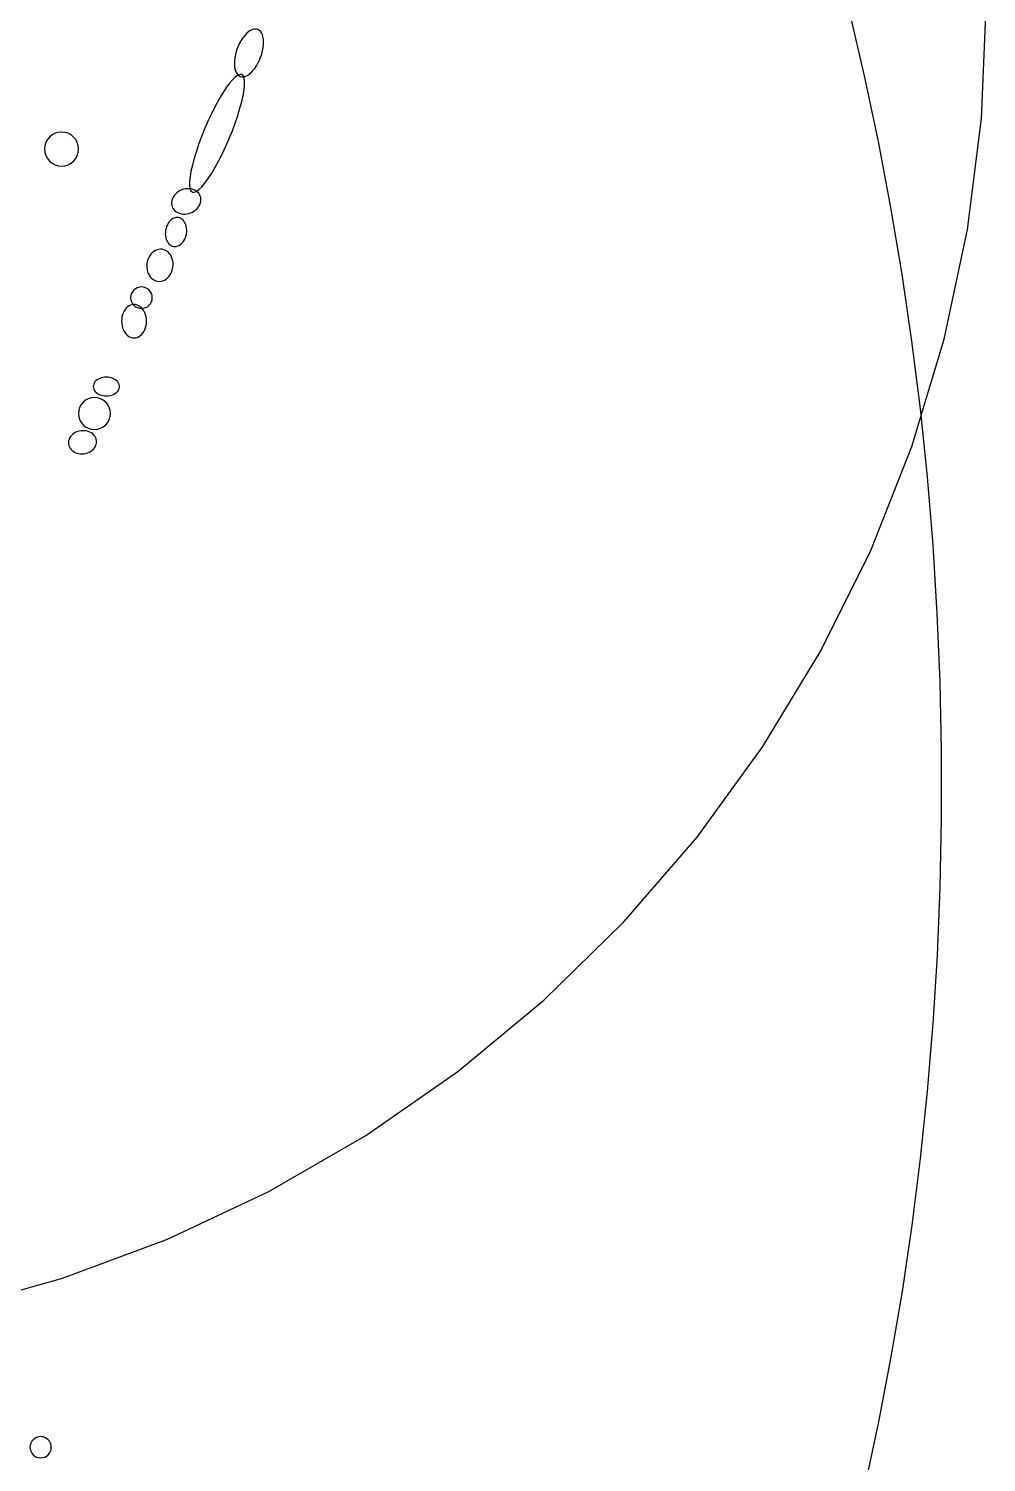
# Model space of a CAD drawing. Extents: x -1 to 217, y -22 to 302.
# Drawn here: x 73.34 to 100.48, y 58.77 to 99.4 of the extents above; entities that cross this region are included whole.
import ezdxf

# ---------------------------------------------------------------- set-up
doc = ezdxf.new("R2010")
doc.units = 0

msp = doc.modelspace()

# ---------------------------------------------------------------- linework, layer by layer
at = {"layer": 'CIRCLES'}
for p, q in [((100.351, 96.856), (100.483, 100.026)), ((99.953, 93.708), (100.351, 96.856)), ((73.932, 96.333), (73.872, 96.26)), ((74.005, 96.393), (73.932, 96.333)), ((74.089, 96.438), (74.005, 96.393)), ((74.179, 96.465), (74.089, 96.438)), ((74.274, 96.474), (74.179, 96.465)), ((74.368, 96.465), (74.274, 96.474)), ((74.459, 96.438), (74.368, 96.465)), ((74.543, 96.393), (74.459, 96.438)), ((74.616, 96.333), (74.543, 96.393)), ((74.676, 96.26), (74.616, 96.333)), ((73.8, 96.085), (73.79, 95.991)), ((73.79, 95.991), (73.8, 95.896)), ((73.827, 96.176), (73.8, 96.085)), ((73.8, 95.896), (73.827, 95.806)), ((73.872, 96.26), (73.827, 96.176)), ((74.721, 96.176), (74.676, 96.26)), ((74.748, 96.085), (74.721, 96.176)), ((74.721, 95.806), (74.748, 95.896)), ((74.757, 95.991), (74.748, 96.085)), ((74.748, 95.896), (74.757, 95.991)), ((73.827, 95.806), (73.872, 95.722)), ((73.872, 95.722), (73.932, 95.649)), ((73.932, 95.649), (74.005, 95.589)), ((74.005, 95.589), (74.089, 95.544)), ((74.089, 95.544), (74.179, 95.517)), ((74.179, 95.517), (74.274, 95.507)), ((74.274, 95.507), (74.368, 95.517)), ((74.368, 95.517), (74.459, 95.544)), ((74.459, 95.544), (74.543, 95.589)), ((74.543, 95.589), (74.616, 95.649)), ((74.616, 95.649), (74.676, 95.722)), ((74.676, 95.722), (74.721, 95.806)), ((99.293, 90.604), (99.953, 93.708)), ((76.239, 91.838), (76.233, 91.779)), ((76.257, 91.895), (76.239, 91.838)), ((76.285, 91.948), (76.257, 91.895)), ((76.323, 91.995), (76.285, 91.948)), ((76.369, 92.032), (76.323, 91.995)), ((76.422, 92.061), (76.369, 92.032)), ((76.479, 92.078), (76.422, 92.061)), ((76.539, 92.084), (76.479, 92.078)), ((76.598, 92.078), (76.539, 92.084)), ((76.655, 92.061), (76.598, 92.078)), ((76.708, 92.032), (76.655, 92.061)), ((76.755, 91.995), (76.708, 92.032)), ((76.792, 91.948), (76.755, 91.995)), ((76.821, 91.895), (76.792, 91.948)), ((76.838, 91.838), (76.821, 91.895)), ((76.844, 91.779), (76.838, 91.838)), ((76.233, 91.779), (76.239, 91.719)), ((76.239, 91.719), (76.257, 91.662)), ((76.257, 91.662), (76.285, 91.609)), ((76.285, 91.609), (76.323, 91.563)), ((76.323, 91.563), (76.369, 91.525)), ((76.369, 91.525), (76.422, 91.497)), ((76.422, 91.497), (76.479, 91.479)), ((76.479, 91.479), (76.539, 91.473)), ((76.539, 91.473), (76.598, 91.479)), ((76.598, 91.479), (76.655, 91.497)), ((76.655, 91.497), (76.708, 91.525)), ((76.708, 91.525), (76.755, 91.563)), ((76.755, 91.563), (76.792, 91.609)), ((76.792, 91.609), (76.821, 91.662)), ((76.821, 91.662), (76.838, 91.719)), ((76.838, 91.719), (76.844, 91.779)), ((98.376, 87.566), (99.293, 90.604)), ((74.761, 88.586), (74.752, 88.498)), ((74.787, 88.671), (74.761, 88.586)), ((74.829, 88.75), (74.787, 88.671)), ((74.885, 88.818), (74.829, 88.75)), ((74.953, 88.874), (74.885, 88.818)), ((75.032, 88.916), (74.953, 88.874)), ((75.117, 88.942), (75.032, 88.916)), ((75.205, 88.951), (75.117, 88.942)), ((75.294, 88.942), (75.205, 88.951)), ((75.379, 88.916), (75.294, 88.942)), ((75.457, 88.874), (75.379, 88.916)), ((75.525, 88.818), (75.457, 88.874)), ((75.582, 88.75), (75.525, 88.818)), ((75.624, 88.671), (75.582, 88.75)), ((75.649, 88.586), (75.624, 88.671)), ((75.658, 88.498), (75.649, 88.586)), ((74.752, 88.498), (74.761, 88.409)), ((74.761, 88.409), (74.787, 88.324)), ((74.787, 88.324), (74.829, 88.246)), ((74.829, 88.246), (74.885, 88.178)), ((74.885, 88.178), (74.953, 88.121)), ((75.457, 88.121), (75.525, 88.178)), ((75.525, 88.178), (75.582, 88.246)), ((75.582, 88.246), (75.624, 88.324)), ((75.624, 88.324), (75.649, 88.409)), ((75.649, 88.409), (75.658, 88.498)), ((74.953, 88.121), (75.032, 88.079)), ((75.032, 88.079), (75.117, 88.054)), ((75.117, 88.054), (75.205, 88.045)), ((75.205, 88.045), (75.294, 88.054)), ((75.294, 88.054), (75.379, 88.079)), ((75.379, 88.079), (75.457, 88.121)), ((97.208, 84.615), (98.376, 87.566)), ((95.797, 81.773), (97.208, 84.615)), ((94.153, 79.058), (95.797, 81.773)), ((92.288, 76.491), (94.153, 79.058)), ((90.214, 74.089), (92.288, 76.491)), ((87.947, 71.869), (90.214, 74.089)), ((85.502, 69.846), (87.947, 71.869)), ((82.896, 68.035), (85.502, 69.846)), ((80.148, 66.448), (82.896, 68.035)), ((77.276, 65.097), (80.148, 66.448)), ((74.302, 63.991), (77.276, 65.097)), ((71.246, 63.138), (74.302, 63.991)), ((73.431, 59.37), (73.403, 59.318)), ((73.468, 59.416), (73.431, 59.37)), ((73.514, 59.453), (73.468, 59.416)), ((73.566, 59.481), (73.514, 59.453)), ((73.622, 59.498), (73.566, 59.481)), ((73.681, 59.504), (73.622, 59.498)), ((73.74, 59.498), (73.681, 59.504)), ((73.796, 59.481), (73.74, 59.498)), ((73.848, 59.453), (73.796, 59.481)), ((73.894, 59.416), (73.848, 59.453)), ((73.931, 59.37), (73.894, 59.416)), ((73.959, 59.318), (73.931, 59.37)), ((73.386, 59.262), (73.38, 59.203)), ((73.38, 59.203), (73.386, 59.144)), ((73.403, 59.318), (73.386, 59.262)), ((73.386, 59.144), (73.403, 59.088)), ((73.403, 59.088), (73.431, 59.036)), ((73.431, 59.036), (73.468, 58.99)), ((73.468, 58.99), (73.514, 58.953)), ((73.514, 58.953), (73.566, 58.925)), ((73.566, 58.925), (73.622, 58.908)), ((73.74, 58.908), (73.796, 58.925)), ((73.796, 58.925), (73.848, 58.953)), ((73.848, 58.953), (73.894, 58.99)), ((73.894, 58.99), (73.931, 59.036)), ((73.931, 59.036), (73.959, 59.088)), ((73.976, 59.262), (73.959, 59.318)), ((73.959, 59.088), (73.976, 59.144)), ((73.982, 59.203), (73.976, 59.262)), ((73.976, 59.144), (73.982, 59.203)), ((73.622, 58.908), (73.681, 58.902)), ((73.681, 58.902), (73.74, 58.908))]:
    msp.add_line(p, q, dxfattribs=at)
at = {"layer": 'ELLIPSES'}
for p, q in [((97.034, 98.063), (96.603, 99.897)), ((79.423, 99.157), (79.375, 99.086)), ((79.474, 99.22), (79.423, 99.157)), ((79.526, 99.275), (79.474, 99.22)), ((79.58, 99.32), (79.526, 99.275)), ((79.634, 99.355), (79.58, 99.32)), ((79.687, 99.379), (79.634, 99.355)), ((79.739, 99.392), (79.687, 99.379)), ((79.787, 99.393), (79.739, 99.392)), ((79.833, 99.383), (79.787, 99.393)), ((79.874, 99.361), (79.833, 99.383)), ((79.91, 99.329), (79.874, 99.361)), ((79.94, 99.286), (79.91, 99.329)), ((79.965, 99.233), (79.94, 99.286)), ((79.983, 99.171), (79.965, 99.233)), ((79.994, 99.101), (79.983, 99.171)), ((79.225, 98.753), (79.202, 98.664)), ((79.255, 98.841), (79.225, 98.753)), ((79.29, 98.926), (79.255, 98.841)), ((79.33, 99.009), (79.29, 98.926)), ((79.375, 99.086), (79.33, 99.009)), ((79.946, 98.683), (79.969, 98.771)), ((79.969, 98.771), (79.986, 98.859)), ((79.986, 98.859), (79.996, 98.944)), ((79.998, 99.025), (79.994, 99.101)), ((79.996, 98.944), (79.998, 99.025)), ((79.176, 98.491), (79.173, 98.41)), ((79.173, 98.41), (79.177, 98.334)), ((79.186, 98.577), (79.176, 98.491)), ((79.177, 98.334), (79.188, 98.265)), ((79.202, 98.664), (79.186, 98.577)), ((79.749, 98.279), (79.797, 98.35)), ((79.797, 98.35), (79.841, 98.427)), ((79.841, 98.427), (79.881, 98.509)), ((79.881, 98.509), (79.916, 98.595)), ((79.916, 98.595), (79.946, 98.683)), ((79.117, 97.954), (79.029, 97.849)), ((79.198, 98.033), (79.117, 97.954)), ((79.188, 98.265), (79.206, 98.203)), ((79.27, 98.085), (79.198, 98.033)), ((79.206, 98.203), (79.231, 98.15)), ((79.231, 98.15), (79.262, 98.107)), ((79.262, 98.107), (79.298, 98.074)), ((79.332, 98.109), (79.27, 98.085)), ((79.298, 98.074), (79.339, 98.052)), ((79.383, 98.105), (79.332, 98.109)), ((79.339, 98.052), (79.384, 98.042)), ((79.422, 98.072), (79.383, 98.105)), ((79.384, 98.042), (79.433, 98.043)), ((79.449, 98.01), (79.422, 98.072)), ((79.433, 98.043), (79.484, 98.056)), ((79.462, 97.922), (79.449, 98.01)), ((79.462, 97.809), (79.462, 97.922)), ((79.484, 98.056), (79.537, 98.08)), ((79.537, 98.08), (79.591, 98.115)), ((79.591, 98.115), (79.645, 98.16)), ((79.645, 98.16), (79.698, 98.215)), ((79.698, 98.215), (79.749, 98.279)), ((97.426, 96.208), (97.034, 98.063)), ((78.836, 97.568), (78.734, 97.397)), ((78.934, 97.719), (78.836, 97.568)), ((79.029, 97.849), (78.934, 97.719)), ((79.383, 97.338), (79.422, 97.514)), ((79.422, 97.514), (79.448, 97.672)), ((79.448, 97.672), (79.462, 97.809)), ((78.632, 97.21), (78.531, 97.01)), ((78.734, 97.397), (78.632, 97.21)), ((79.269, 96.942), (79.331, 97.146)), ((79.331, 97.146), (79.383, 97.338)), ((78.432, 96.8), (78.338, 96.583)), ((78.531, 97.01), (78.432, 96.8)), ((79.116, 96.512), (79.197, 96.73)), ((79.197, 96.73), (79.269, 96.942)), ((78.249, 96.365), (78.168, 96.147)), ((78.338, 96.583), (78.249, 96.365)), ((78.933, 96.077), (79.027, 96.293)), ((79.027, 96.293), (79.116, 96.512)), ((78.096, 95.935), (78.034, 95.731)), ((78.168, 96.147), (78.096, 95.935)), ((78.834, 95.867), (78.933, 96.077)), ((97.781, 94.335), (97.426, 96.208)), ((77.983, 95.539), (77.943, 95.363)), ((78.034, 95.731), (77.983, 95.539)), ((78.529, 95.309), (78.631, 95.48)), ((78.631, 95.48), (78.733, 95.667)), ((78.733, 95.667), (78.834, 95.867)), ((77.917, 95.205), (77.903, 95.068)), ((77.943, 95.363), (77.917, 95.205)), ((78.336, 95.028), (78.431, 95.158)), ((78.431, 95.158), (78.529, 95.309)), ((77.468, 94.676), (77.44, 94.633)), ((77.503, 94.717), (77.468, 94.676)), ((77.542, 94.753), (77.503, 94.717)), ((77.586, 94.786), (77.542, 94.753)), ((77.634, 94.813), (77.586, 94.786)), ((77.685, 94.836), (77.634, 94.813)), ((77.738, 94.853), (77.685, 94.836)), ((77.792, 94.864), (77.738, 94.853)), ((77.847, 94.869), (77.792, 94.864)), ((77.901, 94.867), (77.847, 94.869)), ((77.953, 94.86), (77.901, 94.867)), ((77.903, 95.068), (77.903, 94.954)), ((77.903, 94.954), (77.916, 94.866)), ((77.916, 94.866), (77.943, 94.805)), ((77.943, 94.805), (77.982, 94.772)), ((78.003, 94.847), (77.953, 94.86)), ((77.982, 94.772), (78.033, 94.767)), ((78.049, 94.828), (78.003, 94.847)), ((78.033, 94.767), (78.095, 94.791)), ((78.092, 94.803), (78.049, 94.828)), ((78.129, 94.773), (78.092, 94.803)), ((78.095, 94.791), (78.167, 94.843)), ((78.161, 94.739), (78.129, 94.773)), ((78.187, 94.701), (78.161, 94.739)), ((78.167, 94.843), (78.248, 94.923)), ((78.207, 94.66), (78.187, 94.701)), ((78.248, 94.923), (78.336, 95.028)), ((77.393, 94.495), (77.392, 94.448)), ((77.392, 94.448), (77.398, 94.402)), ((77.402, 94.542), (77.393, 94.495)), ((77.398, 94.402), (77.41, 94.358)), ((77.417, 94.588), (77.402, 94.542)), ((77.41, 94.358), (77.43, 94.317)), ((77.44, 94.633), (77.417, 94.588)), ((77.43, 94.317), (77.456, 94.279)), ((77.456, 94.279), (77.488, 94.245)), ((78.031, 94.233), (78.075, 94.265)), ((78.075, 94.265), (78.115, 94.302)), ((78.115, 94.302), (78.149, 94.342)), ((78.149, 94.342), (78.178, 94.385)), ((78.178, 94.385), (78.2, 94.43)), ((78.2, 94.43), (78.215, 94.476)), ((78.22, 94.616), (78.207, 94.66)), ((78.215, 94.476), (78.224, 94.523)), ((78.225, 94.57), (78.22, 94.616)), ((78.224, 94.523), (78.225, 94.57)), ((98.098, 92.446), (97.781, 94.335)), ((77.298, 93.889), (77.273, 93.844)), ((77.327, 93.93), (77.298, 93.889)), ((77.36, 93.965), (77.327, 93.93)), ((77.395, 93.995), (77.36, 93.965)), ((77.432, 94.02), (77.395, 93.995)), ((77.471, 94.037), (77.432, 94.02)), ((77.51, 94.048), (77.471, 94.037)), ((77.488, 94.245), (77.526, 94.215)), ((77.55, 94.052), (77.51, 94.048)), ((77.526, 94.215), (77.568, 94.191)), ((77.589, 94.049), (77.55, 94.052)), ((77.568, 94.191), (77.614, 94.172)), ((77.627, 94.038), (77.589, 94.049)), ((77.614, 94.172), (77.664, 94.158)), ((77.663, 94.022), (77.627, 94.038)), ((77.697, 93.998), (77.663, 94.022)), ((77.664, 94.158), (77.717, 94.151)), ((77.727, 93.969), (77.697, 93.998)), ((77.717, 94.151), (77.77, 94.15)), ((77.754, 93.933), (77.727, 93.969)), ((77.777, 93.893), (77.754, 93.933)), ((77.77, 94.15), (77.825, 94.155)), ((77.796, 93.849), (77.777, 93.893)), ((77.825, 94.155), (77.879, 94.166)), ((77.879, 94.166), (77.932, 94.183)), ((77.932, 94.183), (77.983, 94.205)), ((77.983, 94.205), (78.031, 94.233)), ((77.217, 93.638), (77.215, 93.585)), ((77.215, 93.585), (77.219, 93.532)), ((77.223, 93.692), (77.217, 93.638)), ((77.219, 93.532), (77.228, 93.481)), ((77.235, 93.745), (77.223, 93.692)), ((77.228, 93.481), (77.241, 93.433)), ((77.252, 93.796), (77.235, 93.745)), ((77.273, 93.844), (77.252, 93.796)), ((77.765, 93.438), (77.786, 93.486)), ((77.786, 93.486), (77.802, 93.537)), ((77.81, 93.801), (77.796, 93.849)), ((77.802, 93.537), (77.814, 93.59)), ((77.819, 93.75), (77.81, 93.801)), ((77.814, 93.59), (77.821, 93.644)), ((77.822, 93.697), (77.819, 93.75)), ((77.821, 93.644), (77.822, 93.697)), ((76.846, 93.054), (76.808, 93.014)), ((76.888, 93.088), (76.846, 93.054)), ((76.933, 93.115), (76.888, 93.088)), ((76.98, 93.135), (76.933, 93.115)), ((77.028, 93.148), (76.98, 93.135)), ((77.077, 93.153), (77.028, 93.148)), ((77.126, 93.15), (77.077, 93.153)), ((77.174, 93.139), (77.126, 93.15)), ((77.219, 93.121), (77.174, 93.139)), ((77.262, 93.095), (77.219, 93.121)), ((77.241, 93.433), (77.26, 93.389)), ((77.26, 93.389), (77.283, 93.349)), ((77.302, 93.063), (77.262, 93.095)), ((77.283, 93.349), (77.31, 93.314)), ((77.337, 93.025), (77.302, 93.063)), ((77.31, 93.314), (77.341, 93.284)), ((77.341, 93.284), (77.374, 93.261)), ((77.374, 93.261), (77.41, 93.244)), ((77.41, 93.244), (77.448, 93.233)), ((77.448, 93.233), (77.487, 93.23)), ((77.487, 93.23), (77.527, 93.234)), ((77.527, 93.234), (77.567, 93.245)), ((77.567, 93.245), (77.605, 93.263)), ((77.605, 93.263), (77.643, 93.287)), ((77.643, 93.287), (77.678, 93.317)), ((77.678, 93.317), (77.71, 93.352)), ((77.71, 93.352), (77.739, 93.393)), ((77.739, 93.393), (77.765, 93.438)), ((76.693, 92.75), (76.688, 92.69)), ((76.688, 92.69), (76.689, 92.631)), ((76.705, 92.808), (76.693, 92.75)), ((76.722, 92.865), (76.705, 92.808)), ((76.746, 92.919), (76.722, 92.865)), ((76.775, 92.969), (76.746, 92.919)), ((76.808, 93.014), (76.775, 92.969)), ((77.368, 92.98), (77.337, 93.025)), ((77.394, 92.931), (77.368, 92.98)), ((77.413, 92.878), (77.394, 92.931)), ((77.427, 92.822), (77.413, 92.878)), ((77.419, 92.587), (77.431, 92.645)), ((77.435, 92.764), (77.427, 92.822)), ((77.431, 92.645), (77.436, 92.705)), ((77.436, 92.705), (77.435, 92.764)), ((76.689, 92.631), (76.697, 92.573)), ((76.697, 92.573), (76.71, 92.517)), ((76.71, 92.517), (76.73, 92.464)), ((76.73, 92.464), (76.756, 92.415)), ((76.756, 92.415), (76.787, 92.371)), ((76.787, 92.371), (76.822, 92.332)), ((76.822, 92.332), (76.862, 92.3)), ((76.862, 92.3), (76.905, 92.274)), ((76.905, 92.274), (76.95, 92.256)), ((76.95, 92.256), (76.998, 92.245)), ((76.998, 92.245), (77.046, 92.242)), ((77.046, 92.242), (77.095, 92.247)), ((77.095, 92.247), (77.144, 92.26)), ((77.144, 92.26), (77.191, 92.28)), ((77.191, 92.28), (77.236, 92.307)), ((77.236, 92.307), (77.277, 92.341)), ((77.277, 92.341), (77.316, 92.381)), ((77.316, 92.381), (77.349, 92.426)), ((77.349, 92.426), (77.378, 92.476)), ((77.378, 92.476), (77.402, 92.53)), ((77.402, 92.53), (77.419, 92.587)), ((98.375, 90.543), (98.098, 92.446)), ((76.076, 91.444), (76.046, 91.397)), ((76.11, 91.485), (76.076, 91.444)), ((76.148, 91.52), (76.11, 91.485)), ((76.189, 91.548), (76.148, 91.52)), ((76.233, 91.568), (76.189, 91.548)), ((76.278, 91.581), (76.233, 91.568)), ((76.324, 91.585), (76.278, 91.581)), ((76.37, 91.582), (76.324, 91.585)), ((76.415, 91.57), (76.37, 91.582)), ((76.459, 91.551), (76.415, 91.57)), ((76.501, 91.524), (76.459, 91.551)), ((76.539, 91.49), (76.501, 91.524)), ((76.575, 91.449), (76.539, 91.49)), ((76.606, 91.403), (76.575, 91.449)), ((75.979, 91.17), (75.976, 91.108)), ((75.976, 91.108), (75.98, 91.046)), ((75.987, 91.231), (75.979, 91.17)), ((75.98, 91.046), (75.99, 90.986)), ((76.001, 91.289), (75.987, 91.231)), ((76.021, 91.345), (76.001, 91.289)), ((76.046, 91.397), (76.021, 91.345)), ((76.632, 91.352), (76.606, 91.403)), ((76.653, 91.297), (76.632, 91.352)), ((76.668, 91.238), (76.653, 91.297)), ((76.678, 91.178), (76.668, 91.238)), ((76.671, 90.993), (76.679, 91.054)), ((76.682, 91.116), (76.678, 91.178)), ((76.679, 91.054), (76.682, 91.116)), ((75.99, 90.986), (76.005, 90.927)), ((76.005, 90.927), (76.026, 90.872)), ((76.026, 90.872), (76.053, 90.821)), ((76.053, 90.821), (76.083, 90.775)), ((76.083, 90.775), (76.119, 90.734)), ((76.119, 90.734), (76.157, 90.7)), ((76.157, 90.7), (76.199, 90.673)), ((76.199, 90.673), (76.243, 90.654)), ((76.243, 90.654), (76.288, 90.642)), ((76.288, 90.642), (76.334, 90.639)), ((76.334, 90.639), (76.38, 90.643)), ((76.38, 90.643), (76.425, 90.656)), ((76.425, 90.656), (76.469, 90.676)), ((76.469, 90.676), (76.51, 90.704)), ((76.51, 90.704), (76.548, 90.739)), ((76.548, 90.739), (76.582, 90.78)), ((76.582, 90.78), (76.612, 90.827)), ((76.612, 90.827), (76.637, 90.879)), ((76.637, 90.879), (76.657, 90.935)), ((76.657, 90.935), (76.671, 90.993)), ((98.614, 88.628), (98.375, 90.543)), ((75.222, 89.393), (75.201, 89.361)), ((75.249, 89.422), (75.222, 89.393)), ((75.281, 89.448), (75.249, 89.422)), ((75.318, 89.471), (75.281, 89.448)), ((75.358, 89.49), (75.318, 89.471)), ((75.402, 89.505), (75.358, 89.49)), ((75.448, 89.516), (75.402, 89.505)), ((75.495, 89.523), (75.448, 89.516)), ((75.544, 89.525), (75.495, 89.523)), ((75.592, 89.523), (75.544, 89.525)), ((75.64, 89.516), (75.592, 89.523)), ((75.686, 89.505), (75.64, 89.516)), ((75.729, 89.49), (75.686, 89.505)), ((75.77, 89.471), (75.729, 89.49)), ((75.806, 89.448), (75.77, 89.471)), ((75.838, 89.422), (75.806, 89.448)), ((75.865, 89.393), (75.838, 89.422)), ((75.887, 89.361), (75.865, 89.393)), ((75.176, 89.294), (75.173, 89.26)), ((75.173, 89.26), (75.176, 89.225)), ((75.185, 89.329), (75.176, 89.294)), ((75.176, 89.225), (75.185, 89.191)), ((75.201, 89.361), (75.185, 89.329)), ((75.185, 89.191), (75.201, 89.158)), ((75.201, 89.158), (75.222, 89.127)), ((75.222, 89.127), (75.249, 89.098)), ((75.249, 89.098), (75.281, 89.072)), ((75.281, 89.072), (75.318, 89.049)), ((75.318, 89.049), (75.358, 89.03)), ((75.358, 89.03), (75.402, 89.014)), ((75.402, 89.014), (75.448, 89.003)), ((75.448, 89.003), (75.495, 88.997)), ((75.495, 88.997), (75.544, 88.994)), ((75.544, 88.994), (75.592, 88.997)), ((75.592, 88.997), (75.64, 89.003)), ((75.64, 89.003), (75.686, 89.014)), ((75.686, 89.014), (75.729, 89.03)), ((75.729, 89.03), (75.77, 89.049)), ((75.77, 89.049), (75.806, 89.072)), ((75.806, 89.072), (75.838, 89.098)), ((75.838, 89.098), (75.865, 89.127)), ((75.865, 89.127), (75.887, 89.158)), ((75.902, 89.329), (75.887, 89.361)), ((75.887, 89.158), (75.902, 89.191)), ((75.912, 89.294), (75.902, 89.329)), ((75.902, 89.191), (75.912, 89.225)), ((75.915, 89.26), (75.912, 89.294)), ((75.912, 89.225), (75.915, 89.26)), ((98.813, 86.703), (98.614, 88.628)), ((74.486, 87.761), (74.475, 87.719)), ((74.504, 87.802), (74.486, 87.761)), ((74.529, 87.841), (74.504, 87.802)), ((74.559, 87.877), (74.529, 87.841)), ((74.595, 87.91), (74.559, 87.877)), ((74.635, 87.939), (74.595, 87.91)), ((74.679, 87.964), (74.635, 87.939)), ((74.726, 87.983), (74.679, 87.964)), ((74.776, 87.998), (74.726, 87.983)), ((74.828, 88.007), (74.776, 87.998)), ((74.88, 88.011), (74.828, 88.007)), ((74.932, 88.009), (74.88, 88.011)), ((74.983, 88.002), (74.932, 88.009)), ((75.032, 87.989), (74.983, 88.002)), ((75.078, 87.971), (75.032, 87.989)), ((75.12, 87.948), (75.078, 87.971)), ((75.158, 87.92), (75.12, 87.948)), ((75.192, 87.888), (75.158, 87.92)), ((75.219, 87.853), (75.192, 87.888)), ((75.241, 87.815), (75.219, 87.853)), ((75.256, 87.775), (75.241, 87.815)), ((75.265, 87.733), (75.256, 87.775)), ((74.475, 87.719), (74.47, 87.676)), ((74.47, 87.676), (74.472, 87.634)), ((74.472, 87.634), (74.48, 87.592)), ((74.48, 87.592), (74.496, 87.551)), ((74.496, 87.551), (74.517, 87.513)), ((74.517, 87.513), (74.545, 87.478)), ((74.545, 87.478), (74.578, 87.446)), ((74.578, 87.446), (74.616, 87.419)), ((74.616, 87.419), (74.659, 87.396)), ((74.659, 87.396), (74.705, 87.378)), ((74.705, 87.378), (74.754, 87.365)), ((74.754, 87.365), (74.805, 87.357)), ((74.805, 87.357), (74.857, 87.355)), ((74.857, 87.355), (74.909, 87.359)), ((74.909, 87.359), (74.96, 87.368)), ((74.96, 87.368), (75.01, 87.383)), ((75.01, 87.383), (75.058, 87.403)), ((75.058, 87.403), (75.102, 87.427)), ((75.102, 87.427), (75.142, 87.456)), ((75.142, 87.456), (75.178, 87.489)), ((75.178, 87.489), (75.208, 87.525)), ((75.208, 87.525), (75.232, 87.564)), ((75.232, 87.564), (75.25, 87.605)), ((75.25, 87.605), (75.262, 87.647)), ((75.262, 87.647), (75.267, 87.69)), ((75.267, 87.69), (75.265, 87.733)), ((98.973, 84.77), (98.813, 86.703)), ((99.093, 82.832), (98.973, 84.77)), ((99.174, 80.891), (99.093, 82.832)), ((99.214, 78.948), (99.174, 80.891)), ((99.215, 77.007), (99.214, 78.948)), ((99.176, 75.068), (99.215, 77.007)), ((99.096, 73.134), (99.176, 75.068)), ((98.977, 71.208), (99.096, 73.134)), ((98.818, 69.292), (98.977, 71.208)), ((98.62, 67.386), (98.818, 69.292)), ((98.382, 65.495), (98.62, 67.386)), ((98.106, 63.619), (98.382, 65.495)), ((97.79, 61.761), (98.106, 63.619)), ((97.437, 59.923), (97.79, 61.761)), ((97.045, 58.107), (97.437, 59.923))]:
    msp.add_line(p, q, dxfattribs=at)

doc.saveas('drawing.dxf')
